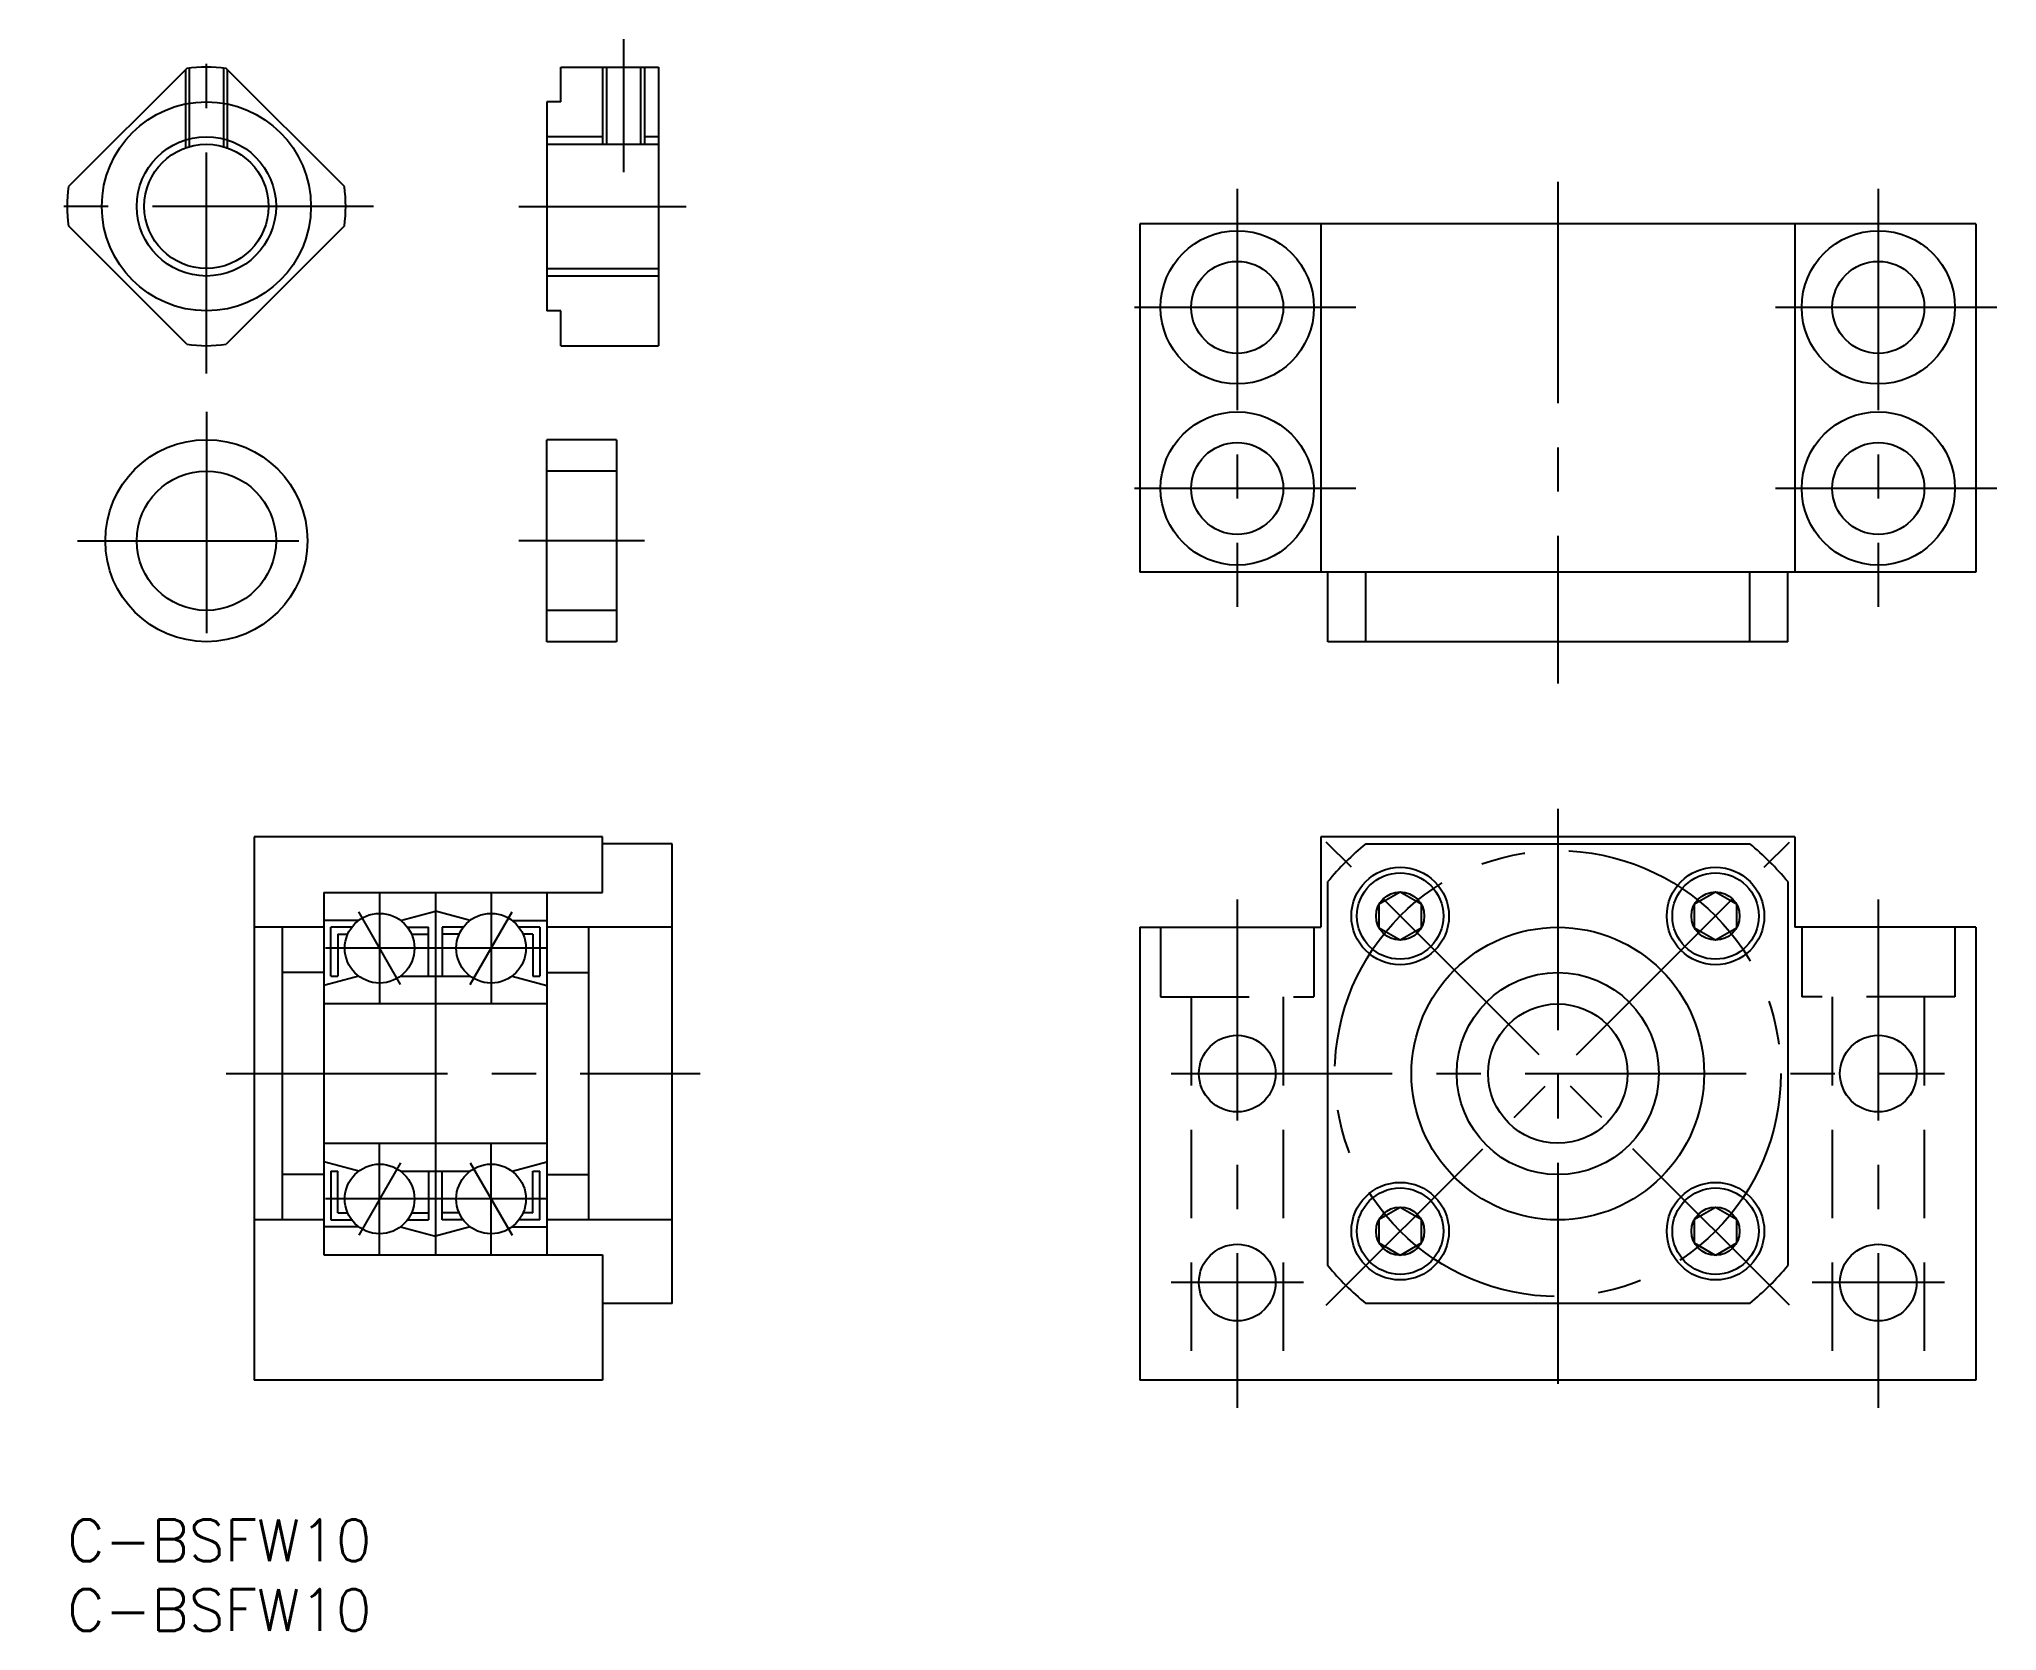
# Model space of a CAD drawing. Extents: x -2 to 138, y -8 to 106.
import ezdxf

# ---------------------------------------------------------------- set-up
doc = ezdxf.new("R2010")
doc.units = 0
doc.header["$LTSCALE"] = 0.5
doc.linetypes.add('CENTER', pattern=[50.8, 31.75, -6.35, 6.35, -6.35])
doc.linetypes.add('DASHED', pattern=[19.05, 12.7, -6.35])
for name, color, linetype in [('MSM_CENTER', 1, 'CENTER'), ('MSM_CONTINUOUS', 7, 'CONTINUOUS'), ('MSM_DASHED', 4, 'DASHED'), ('MSM_NARROW', 5, 'CONTINUOUS'), ('MSM_PART_NUMBER', 7, 'CONTINUOUS')]:
    doc.layers.add(name, color=color, linetype=linetype)
doc.styles.get("Standard").update_dxf_attribs({"font": 'txt.shx', "height": 3, "bigfont": 'bigfont.shx'})

# ---------------------------------------------------------------- blocks, each defined once
blk = doc.blocks.new('*U3')
at = {"layer": 'MSM_PART_NUMBER'}
blk.add_text('C-BSFW10', height=3, dxfattribs=at).set_placement((0, -3))
blk = doc.blocks.new('*U4')
at = {"layer": 'MSM_PART_NUMBER'}
blk.add_text('C-BSFW10', height=3, dxfattribs=at).set_placement((0, -8))

msp = doc.modelspace()

# ---------------------------------------------------------------- linework, layer by layer
at = {"layer": 'MSM_CENTER'}
for p, q in [((10, 82.25), (10, 106.25)), ((39.93, 106.25), (39.93, 96.71)), ((106.97, 96), (106.97, 60)), ((22, 94.25), (-2, 94.25)), ((32.43, 94.25), (44.43, 94.25)), ((83.97, 95.5), (83.97, 65.5)), ((129.97, 95.5), (129.97, 65.5)), ((92.47, 87), (75.47, 87)), ((138.47, 87), (121.47, 87)), ((10, 79.5), (10, 61)), ((92.47, 74), (75.47, 74)), ((138.47, 74), (121.47, 74)), ((0.75, 70.25), (19.25, 70.25)), ((41.43, 70.25), (32.43, 70.25)), ((106.97, 51), (106.97, 8)), ((90.36, 15.38), (123.59, 48.62)), ((123.59, 15.38), (90.36, 48.62)), ((22.43, 45), (22.43, 37)), ((30.43, 45), (30.43, 37)), ((23.93, 38.4), (20.93, 43.6)), ((28.93, 38.4), (31.93, 43.6)), ((83.97, 44.5), (83.97, 8)), ((129.97, 44.5), (129.97, 8)), ((34.43, 41), (18.43, 41)), ((11.43, 32), (45.43, 32)), ((79.22, 32), (134.72, 32)), ((22.43, 19), (22.43, 27)), ((30.43, 19), (30.43, 27)), ((23.93, 25.6), (20.93, 20.4)), ((28.93, 25.6), (31.93, 20.4)), ((34.43, 23), (18.43, 23)), ((88.72, 17), (79.22, 17)), ((134.72, 17), (125.22, 17))]:
    msp.add_line(p, q, dxfattribs=at)
msp.add_circle((106.97, 32), 16, dxfattribs=at)
at = {"layer": 'MSM_CONTINUOUS'}
for p, q in [((8.59, 104.15), (0.1, 95.67)), ((19.9, 95.67), (11.41, 104.15)), ((35.43, 104.25), (42.43, 104.25)), ((35.43, 101.75), (35.43, 104.25)), ((38.7, 104.25), (38.7, 98.71)), ((41.16, 104.25), (41.16, 98.71)), ((42.43, 104.25), (42.43, 84.25)), ((34.43, 101.75), (34.43, 86.75)), ((35.43, 101.75), (34.43, 101.75)), ((34.43, 98.71), (42.43, 98.71)), ((8.59, 84.35), (0.1, 92.84)), ((19.9, 92.84), (11.41, 84.35)), ((76.97, 93), (76.97, 68)), ((136.97, 93), (76.97, 93)), ((89.97, 93), (89.97, 68)), ((123.97, 93), (123.97, 68)), ((136.97, 93), (136.97, 68)), ((34.43, 89.79), (42.43, 89.79)), ((35.43, 86.75), (34.43, 86.75)), ((35.43, 84.25), (35.43, 86.75)), ((35.43, 84.25), (42.43, 84.25)), ((34.43, 63), (34.43, 77.5)), ((39.43, 77.5), (34.43, 77.5)), ((39.43, 77.5), (39.43, 63)), ((39.43, 75.25), (34.43, 75.25)), ((136.97, 68), (76.97, 68)), ((90.47, 63), (90.47, 68)), ((93.19, 63), (93.19, 68)), ((120.76, 63), (120.76, 68)), ((123.47, 63), (123.47, 68)), ((39.43, 65.25), (34.43, 65.25)), ((39.43, 63), (34.43, 63)), ((123.47, 63), (90.47, 63)), ((13.43, 49), (13.43, 10)), ((38.43, 49), (13.43, 49)), ((38.43, 45), (38.43, 49)), ((43.43, 48.5), (38.43, 48.5)), ((43.43, 15.5), (43.43, 48.5)), ((123.97, 49), (89.97, 49)), ((89.97, 49), (89.97, 42.5)), ((93.19, 48.5), (120.76, 48.5)), ((123.97, 49), (123.97, 42.5)), ((18.43, 45), (38.43, 45)), ((18.43, 45), (18.43, 19)), ((26.43, 45), (26.43, 19)), ((34.43, 45), (34.43, 19)), ((90.47, 18.22), (90.47, 45.78)), ((94.16, 44.18), (95.66, 45.05)), ((95.66, 45.05), (97.16, 44.18)), ((116.79, 44.18), (118.29, 45.05)), ((118.29, 45.05), (119.79, 44.18)), ((123.47, 45.78), (123.47, 18.22)), ((23.93, 43), (26.43, 43.67)), ((28.93, 43), (26.43, 43.67)), ((94.16, 42.45), (94.16, 44.18)), ((97.16, 44.18), (97.16, 42.45)), ((116.79, 42.45), (116.79, 44.18)), ((119.79, 44.18), (119.79, 42.45)), ((18.43, 42.5), (13.43, 42.5)), ((15.43, 42.5), (15.43, 21.5)), ((20.93, 43), (18.43, 43)), ((20.43, 42.5), (18.93, 42.5)), ((18.93, 39), (18.93, 42.5)), ((24.43, 42.5), (25.93, 42.5)), ((25.93, 39), (25.93, 42.5)), ((26.93, 42.5), (26.93, 39)), ((28.43, 42.5), (26.93, 42.5)), ((31.93, 43), (34.43, 43)), ((33.93, 42.5), (32.43, 42.5)), ((33.93, 42.5), (33.93, 39)), ((43.43, 42.5), (34.43, 42.5)), ((37.43, 42.5), (37.43, 21.5)), ((76.97, 42.5), (76.97, 10)), ((76.97, 42.5), (89.97, 42.5)), ((95.66, 41.58), (94.16, 42.45)), ((97.16, 42.45), (95.66, 41.58)), ((118.29, 41.58), (116.79, 42.45)), ((119.79, 42.45), (118.29, 41.58)), ((136.97, 42.5), (123.97, 42.5)), ((136.97, 42.5), (136.97, 10)), ((19.43, 42), (19.43, 39)), ((19.43, 42), (20.14, 42)), ((24.73, 42), (25.93, 42)), ((28.14, 42), (26.93, 42)), ((33.43, 42), (32.73, 42)), ((33.43, 42), (33.43, 39)), ((18.43, 39.25), (15.43, 39.25)), ((20.93, 39), (18.43, 38.33)), ((18.93, 39), (19.43, 39)), ((23.93, 39), (28.93, 39)), ((31.93, 39), (34.43, 38.33)), ((33.43, 39), (33.93, 39)), ((34.43, 39.25), (37.43, 39.25)), ((34.43, 37), (18.43, 37)), ((18.43, 27), (34.43, 27)), ((20.93, 25), (18.43, 25.67)), ((31.93, 25), (34.43, 25.67)), ((18.43, 24.75), (15.43, 24.75)), ((18.93, 25), (19.43, 25)), ((18.93, 25), (18.93, 21.5)), ((19.43, 22), (19.43, 25)), ((23.93, 25), (28.93, 25)), ((25.93, 25), (25.93, 21.5)), ((26.93, 21.5), (26.93, 25)), ((33.43, 22), (33.43, 25)), ((33.43, 25), (33.93, 25)), ((33.93, 21.5), (33.93, 25)), ((34.43, 24.75), (37.43, 24.75)), ((18.43, 21.5), (13.43, 21.5)), ((18.93, 21.5), (20.43, 21.5)), ((19.43, 22), (20.14, 22)), ((24.43, 21.5), (25.93, 21.5)), ((24.73, 22), (25.93, 22)), ((28.14, 22), (26.93, 22)), ((28.43, 21.5), (26.93, 21.5)), ((33.93, 21.5), (32.43, 21.5)), ((33.43, 22), (32.73, 22)), ((43.43, 21.5), (34.43, 21.5)), ((94.16, 21.55), (95.66, 22.42)), ((94.16, 19.82), (94.16, 21.55)), ((95.66, 22.42), (97.16, 21.55)), ((97.16, 21.55), (97.16, 19.82)), ((116.79, 21.55), (118.29, 22.42)), ((116.79, 19.82), (116.79, 21.55)), ((118.29, 22.42), (119.79, 21.55)), ((119.79, 21.55), (119.79, 19.82)), ((20.93, 21), (18.43, 21)), ((23.93, 21), (26.43, 20.33)), ((28.93, 21), (26.43, 20.33)), ((31.93, 21), (34.43, 21)), ((95.66, 18.95), (94.16, 19.82)), ((97.16, 19.82), (95.66, 18.95)), ((118.29, 18.95), (116.79, 19.82)), ((119.79, 19.82), (118.29, 18.95)), ((18.43, 19), (38.43, 19)), ((38.43, 19), (38.43, 10)), ((43.43, 15.5), (38.43, 15.5)), ((120.76, 15.5), (93.19, 15.5)), ((38.43, 10), (13.43, 10)), ((136.97, 10), (76.97, 10))]:
    msp.add_line(p, q, dxfattribs=at)
for centre, radius in [((10, 94.25), 7.5), ((10, 94.25), 4.46), ((83.97, 87), 5.5), ((129.97, 87), 5.5), ((83.97, 87), 3.3), ((129.97, 87), 3.3), ((83.97, 74), 5.5), ((129.97, 74), 5.5), ((10, 70.25), 7.25), ((83.97, 74), 3.3), ((129.97, 74), 3.3), ((10, 70.25), 5), ((95.66, 43.31), 3.5), ((95.66, 43.31), 3.1), ((118.29, 43.31), 3.5), ((118.29, 43.31), 3.1), ((95.66, 43.31), 1.73), ((118.29, 43.31), 1.73), ((22.43, 41), 2.5), ((30.43, 41), 2.5), ((106.97, 32), 10.5), ((106.97, 32), 7.25), ((106.97, 32), 5), ((83.97, 32), 2.75), ((129.97, 32), 2.75), ((22.43, 23), 2.5), ((30.43, 23), 2.5), ((95.66, 20.69), 3.5), ((118.29, 20.69), 3.5), ((95.66, 20.69), 3.1), ((118.29, 20.69), 3.1), ((95.66, 20.69), 1.73), ((118.29, 20.69), 1.73), ((83.97, 17), 2.75), ((129.97, 17), 2.75)]:
    msp.add_circle(centre, radius, dxfattribs=at)
for centre, radius, start, end in [((10, 94.25), 10, 81.8699, 98.1301), ((10, 94.25), 10, 171.8699, 188.1301), ((10, 94.25), 10, 351.8699, 8.1301), ((10, 94.25), 10, 261.8699, 278.1301), ((106.97, 32), 21.5, 129.8753, 140.1247), ((106.97, 32), 21.5, 39.8753, 50.1247), ((106.97, 32), 21.5, 219.8753, 230.1247), ((106.97, 32), 21.5, 309.8753, 320.1247)]:
    msp.add_arc(centre, radius, start, end, dxfattribs=at)
at = {"layer": 'MSM_DASHED'}
for p, q in [((8.5, 104.07), (8.5, 98.45)), ((8.77, 104.18), (8.77, 98.54)), ((11.23, 104.18), (11.23, 98.54)), ((11.5, 104.07), (11.5, 98.45)), ((78.47, 42.5), (78.47, 37.5)), ((89.47, 42.5), (89.47, 37.5)), ((124.47, 42.5), (124.47, 37.5)), ((135.47, 42.5), (135.47, 37.5)), ((78.47, 37.5), (89.47, 37.5)), ((80.67, 37.5), (80.67, 10)), ((87.27, 37.5), (87.27, 10)), ((135.47, 37.5), (124.47, 37.5)), ((126.67, 37.5), (126.67, 10)), ((133.27, 37.5), (133.27, 10))]:
    msp.add_line(p, q, dxfattribs=at)
at = {"layer": 'MSM_NARROW'}
for p, q in [((38.43, 104.25), (38.43, 98.71)), ((41.43, 104.25), (41.43, 98.71)), ((38.43, 99.25), (34.43, 99.25)), ((42.43, 99.25), (41.43, 99.25)), ((42.43, 89.25), (34.43, 89.25))]:
    msp.add_line(p, q, dxfattribs=at)
msp.add_circle((10, 94.25), 5, dxfattribs=at)

# ---------------------------------------------------------------- block references
at = {"layer": 'MSM_CONTINUOUS'}
for name in ['*U3', '*U4']:
    msp.add_blockref(name, (0, 0), dxfattribs=at)

doc.saveas('drawing.dxf')
